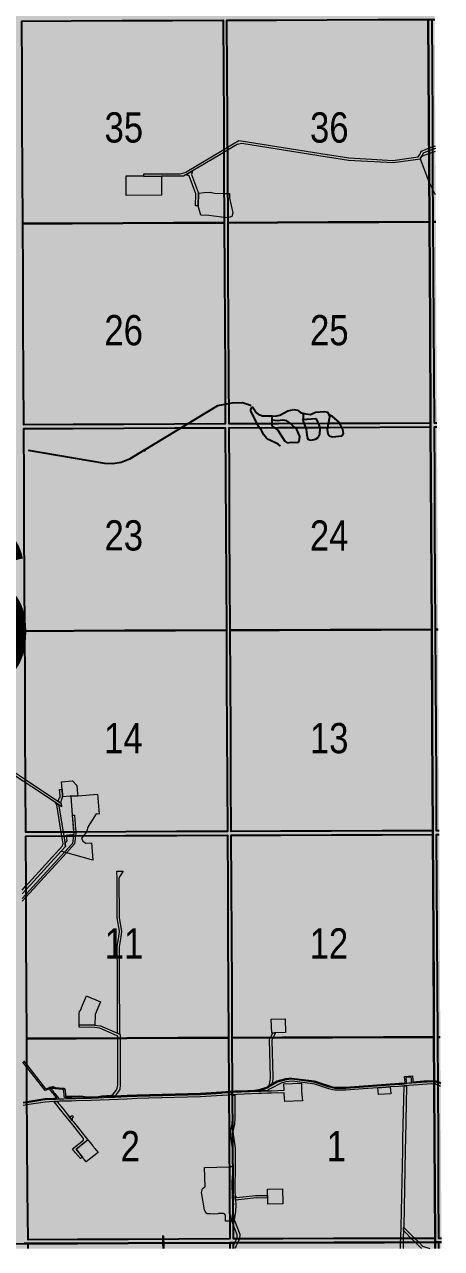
# Model space of a CAD drawing. Extents: x 351064 to 358960, y 6048061 to 6054858.
# Drawn here: x 353630.2 to 353740.4, y 6050432.8 to 6050756.9 of the extents above; entities that cross this region are included whole.
import ezdxf
from ezdxf.enums import TextEntityAlignment as Align

# ---------------------------------------------------------------- set-up
doc = ezdxf.new("R2010")
doc.units = 0
doc.header["$LTSCALE"] = 5
doc.linetypes.add('DASHED2', pattern=[9.525, 6.35, -3.175])
doc.layers.add('AS-ROUTEMAP', color=35, linetype='Continuous', lineweight=0)
doc.layers.add('RoadSeg', color=57, linetype='DASHED2')
doc.layers.add('Townships', color=57, linetype='Continuous')
doc.layers.add('ROUTE-MAP-BACKGROUND-H', color=7, linetype='Continuous', true_color=0xf0ebff)
doc.layers.add('Sections', color=7, linetype='Continuous', true_color=0xa75418)
doc.styles.add('120', font='ARIALN.TTF', dxfattribs={"height": 13})

msp = doc.modelspace()

# ---------------------------------------------------------------- hatches: boundary and pattern name
at = {"layer": 'ROUTE-MAP-BACKGROUND-H'}
h = msp.add_hatch(color=256, dxfattribs=at)
h.dxf.hatch_style = 1
h.paths.add_polyline_path([(352109.337, 6051083.716), (353736.796, 6051083.637), (353740.383, 6050432.833), (352105.91, 6050432.833)])

# ---------------------------------------------------------------- linework, layer by layer
at = {"layer": 'AS-ROUTEMAP', "flags": 128}
for points in [[(353738.777, 6050724.105), (353738.067, 6050723.838), (353737.063, 6050723.461), (353735.546, 6050722.891), (353735.182, 6050722.043), (353734.851, 6050721.632), (353734.843, 6050721.321), (353727.577, 6050720.291), (353715.828, 6050720.945), (353710.282, 6050721.822), (353710.149, 6050721.843), (353687.623, 6050725.404), (353686.362, 6050725.158), (353683.816, 6050723.652), (353682.814, 6050723.059), (353672.19, 6050716.773), (353666.341, 6050716.746), (353661.676, 6050716.724), (353661.675, 6050716.89), (353661.673, 6050717.39), (353671.339, 6050717.436), (353672.579, 6050717.778), (353682.81, 6050723.831), (353683.812, 6050724.424), (353686.822, 6050726.205), (353687.299, 6050726.129), (353687.396, 6050726.113), (353710.205, 6050722.508), (353710.278, 6050722.497), (353715.899, 6050721.609), (353721.878, 6050721.276), (353727.55, 6050720.96), (353734.215, 6050721.905), (353734.608, 6050722.393), (353734.718, 6050722.65), (353735.045, 6050723.414), (353737.059, 6050724.171), (353738.063, 6050724.548), (353738.773, 6050724.815)], [(353738.845, 6050711.835), (353738.125, 6050713.262), (353737.109, 6050715.279), (353737.01, 6050715.475), (353734.841, 6050721.245), (353734.851, 6050721.632), (353735.182, 6050722.043), (353737.067, 6050722.752), (353738.071, 6050723.129), (353738.781, 6050723.396)], [(353629.511, 6050527.73), (353630.511, 6050528.826), (353631.231, 6050529.614), (353640.197, 6050539.426), (353640.313, 6050539.8), (353640.378, 6050540.013), (353640.296, 6050540.523), (353640.039, 6050542.106), (353639.877, 6050543.11), (353638.705, 6050550.349), (353638.621, 6050550.481), (353638.362, 6050550.883), (353639.217, 6050550.312), (353639.26, 6050550.053), (353640.383, 6050543.113), (353640.545, 6050542.108), (353640.726, 6050540.994), (353640.825, 6050540.361), (353640.859, 6050540.151), (353640.892, 6050539.941), (353640.994, 6050539.311), (353639.835, 6050538.041), (353631.723, 6050529.164), (353630.516, 6050527.845), (353629.516, 6050526.747)], [(353629.533, 6050525.525), (353630.522, 6050526.612), (353640.729, 6050537.785), (353642.781, 6050540.033), (353642.905, 6050540.168), (353643.16, 6050542.119), (353643.204, 6050542.461), (353643.252, 6050542.827), (353643.235, 6050543.044), (353643.229, 6050543.125), (353643.17, 6050543.87), (353642.879, 6050547.57), (353643.378, 6050547.607), (353643.673, 6050543.849), (353643.699, 6050543.516), (353643.73, 6050543.127), (353643.754, 6050542.813), (353643.664, 6050542.121), (353643.381, 6050539.947), (353641.266, 6050537.632), (353630.525, 6050525.873), (353630.525, 6050525.873), (353629.56, 6050524.817)], [(353629.903, 6050482.5), (353630.741, 6050481.435), (353630.741, 6050481.435), (353635.726, 6050475.108), (353636.058, 6050475.222), (353636.563, 6050475.396), (353636.673, 6050475.433), (353636.739, 6050475.454), (353636.902, 6050475.504), (353637.166, 6050475.586), (353637.417, 6050475.658), (353637.844, 6050475.796), (353637.93, 6050475.515), (353637.942, 6050475.477), (353637.633, 6050475.382), (353637.202, 6050475.248), (353637.119, 6050475.227), (353636.778, 6050475.121), (353636.276, 6050474.945), (353635.61, 6050474.716), (353630.744, 6050480.895), (353629.732, 6050482.177)], [(353629.783, 6050471.617), (353630.788, 6050471.776), (353635.497, 6050472.517), (353637.871, 6050472.658), (353638.059, 6050472.663), (353638.472, 6050472.673), (353638.683, 6050472.678), (353638.532, 6050472.872), (353638.079, 6050473.453), (353637.875, 6050473.715), (353637.669, 6050473.979), (353636.779, 6050475.122), (353636.766, 6050475.138), (353636.602, 6050475.346), (353636.739, 6050475.454), (353636.864, 6050475.552), (353636.934, 6050475.608), (353637.166, 6050475.586), (353637.498, 6050475.555), (353637.93, 6050475.515), (353638.453, 6050475.468), (353640.244, 6050475.299), (353640.539, 6050475.272), (353640.894, 6050474.821), (353640.926, 6050474.281), (353640.951, 6050473.864), (353640.985, 6050473.281), (353640.993, 6050473.145), (353641.09, 6050473.147), (353641.51, 6050473.155), (353641.679, 6050473.158), (353642.347, 6050473.17), (353643.33, 6050473.208), (353644.757, 6050473.263), (353645.608, 6050473.148), (353646.656, 6050472.988), (353647.785, 6050473.017), (353649.654, 6050473.093), (353650.592, 6050473.298), (353653.077, 6050473.401), (353653.194, 6050473.386), (353654.028, 6050473.273), (353654.068, 6050473.275), (353657.297, 6050473.408), (353659.886, 6050473.515), (353676.661, 6050473.992), (353682.226, 6050474.346), (353682.425, 6050474.359), (353684.05, 6050474.462), (353684.11, 6050474.466), (353684.434, 6050474.486), (353684.886, 6050474.515), (353685.115, 6050474.525), (353685.713, 6050474.552), (353687.296, 6050474.624), (353690.943, 6050474.79), (353692.042, 6050474.916), (353692.165, 6050474.93), (353694.364, 6050475.674), (353694.501, 6050475.793), (353694.776, 6050476.032), (353694.874, 6050476.117), (353694.914, 6050476.151), (353695.25, 6050476.329), (353695.623, 6050476.525), (353696.929, 6050477.212), (353699.223, 6050477.844), (353699.546, 6050477.871), (353699.752, 6050477.888), (353699.997, 6050477.909), (353700.834, 6050477.98), (353706.023, 6050477.326), (353706.668, 6050477.197), (353706.76, 6050477.173), (353707.063, 6050477.112), (353708.323, 6050476.693), (353710.796, 6050475.881), (353711.613, 6050475.686), (353712.248, 6050475.534), (353715.108, 6050475.553), (353729.156, 6050476.585), (353729.823, 6050476.634), (353730.157, 6050476.658), (353730.76, 6050476.705), (353730.741, 6050476.903), (353730.686, 6050477.485), (353730.678, 6050477.569), (353730.67, 6050477.651), (353730.63, 6050478.067), (353730.599, 6050478.399), (353732.689, 6050478.598), (353732.721, 6050478.267), (353732.768, 6050477.769), (353732.832, 6050477.107), (353732.848, 6050476.942), (353736.658, 6050477.313), (353738.433, 6050477.257), (353738.879, 6050477.244), (353739.44, 6050477.065), (353740.082, 6050476.861), (353740.14, 6050476.822)], [(353740.142, 6050476.421), (353739.934, 6050476.558), (353739.442, 6050476.715), (353738.822, 6050476.912), (353738.435, 6050476.924), (353736.669, 6050476.979), (353732.548, 6050476.579), (353732.534, 6050476.72), (353732.532, 6050476.742), (353732.5, 6050477.074), (353732.452, 6050477.572), (353732.437, 6050477.737), (353732.389, 6050478.235), (353731.195, 6050478.121), (353730.962, 6050478.099), (353731.002, 6050477.683), (353731.01, 6050477.601), (353731.018, 6050477.517), (353731.073, 6050476.934), (353731.105, 6050476.603), (353731.124, 6050476.398), (353730.486, 6050476.351), (353730.15, 6050476.327), (353729.817, 6050476.302), (353729.149, 6050476.253), (353715.122, 6050475.22), (353712.212, 6050475.2), (353711.615, 6050475.343), (353710.707, 6050475.56), (353706.978, 6050476.79), (353705.968, 6050476.997), (353700.828, 6050477.645), (353699.283, 6050477.514), (353697.053, 6050476.9), (353695.549, 6050476.109), (353695.252, 6050475.953), (353695.102, 6050475.874), (353694.924, 6050475.719), (353694.818, 6050475.627), (353694.534, 6050475.381), (353693.328, 6050474.972), (353692.889, 6050474.823), (353692.239, 6050474.603), (353692.06, 6050474.582), (353691.563, 6050474.525), (353690.968, 6050474.458), (353687.309, 6050474.291), (353685.733, 6050474.22), (353685.117, 6050474.192), (353684.903, 6050474.182), (353684.455, 6050474.154), (353684.238, 6050474.14), (353684.111, 6050474.132), (353684.051, 6050474.128), (353682.443, 6050474.026), (353682.244, 6050474.013), (353676.676, 6050473.659), (353659.898, 6050473.182), (353657.299, 6050473.075), (353654.011, 6050472.939), (353653.762, 6050472.973), (353653.061, 6050473.067), (353652.826, 6050473.055), (353650.634, 6050472.966), (353649.697, 6050472.761), (353647.795, 6050472.683), (353647.75, 6050472.681), (353646.635, 6050472.654), (353645.616, 6050472.801), (353644.736, 6050472.929), (353643.338, 6050472.88), (353642.595, 6050472.855), (353641.894, 6050472.836), (353641.477, 6050472.825), (353641.347, 6050472.822), (353641.116, 6050472.816), (353640.952, 6050472.811), (353640.679, 6050472.804), (353640.657, 6050473.179), (353640.637, 6050473.526), (353640.624, 6050473.738), (353640.59, 6050474.321), (353640.568, 6050474.697), (353640.366, 6050474.953), (353640.069, 6050474.981), (353639.24, 6050475.058), (353638.331, 6050475.143), (353638.071, 6050475.167), (353637.779, 6050475.195), (353637.202, 6050475.248), (353637.095, 6050475.259), (353637.119, 6050475.228), (353637.511, 6050474.725), (353637.931, 6050474.185), (353638.137, 6050473.923), (353638.341, 6050473.66), (353638.953, 6050472.873), (353639.266, 6050472.472), (353639.352, 6050472.361), (353638.938, 6050472.351), (353638.315, 6050472.335), (353637.873, 6050472.324), (353635.531, 6050472.185), (353630.79, 6050471.438), (353629.785, 6050471.28)], [(353740.146, 6050475.735), (353739.845, 6050475.924), (353739.445, 6050476.093), (353738.919, 6050476.316), (353738.438, 6050476.366), (353737.859, 6050476.427), (353731.766, 6050475.998), (353731.143, 6050475.943), (353730.482, 6050475.885), (353730.141, 6050475.858), (353729.807, 6050475.831), (353729.139, 6050475.777), (353726.847, 6050475.616), (353723.591, 6050475.374), (353719.688, 6050475.084), (353715.135, 6050474.746), (353714.701, 6050474.743), (353712.234, 6050474.726), (353711.617, 6050474.865), (353710.626, 6050475.089), (353706.867, 6050476.311), (353705.709, 6050476.549), (353700.932, 6050477.15), (353699.24, 6050477.006), (353698.026, 6050476.659), (353695.268, 6050475.209), (353694.939, 6050475.035), (353694.11, 6050474.599), (353692.855, 6050474.543), (353692.73, 6050474.537), (353692.634, 6050474.533), (353692.315, 6050474.519), (353692.721, 6050474.7), (353693.72, 6050475.147), (353694.923, 6050475.78), (353695.252, 6050475.953), (353697.777, 6050477.281), (353699.119, 6050477.665), (353700.946, 6050477.82), (353705.818, 6050477.207), (353707.037, 6050476.957), (353709.347, 6050476.206), (353710.803, 6050475.733), (353711.613, 6050475.549), (353712.306, 6050475.393), (353715.107, 6050475.413), (353729.153, 6050476.437), (353729.653, 6050476.478), (353729.82, 6050476.489), (353730.154, 6050476.516), (353730.488, 6050476.543), (353731.338, 6050476.626), (353731.353, 6050476.627), (353731.726, 6050476.663), (353732.481, 6050476.717), (353737.869, 6050477.096), (353738.434, 6050477.037), (353739.087, 6050476.968), (353739.441, 6050476.819), (353740.142, 6050476.523)], [(353729.548, 6050432.833), (353729.578, 6050434.502), (353729.595, 6050435.507), (353729.6, 6050435.802), (353729.737, 6050438.61), (353730.131, 6050458.886), (353730.195, 6050461.987), (353730.482, 6050475.885), (353731.143, 6050475.943), (353731.149, 6050475.841), (353730.862, 6050461.989), (353730.797, 6050458.872), (353730.403, 6050438.579), (353730.398, 6050438.464), (353730.384, 6050438.18), (353730.354, 6050437.566), (353730.267, 6050435.78), (353730.262, 6050435.509), (353730.244, 6050434.503), (353730.215, 6050432.833)], [(353629.785, 6050471.391), (353630.789, 6050471.55), (353633.769, 6050472.022), (353635.54, 6050472.284), (353637.84, 6050472.438), (353638.227, 6050472.447), (353638.64, 6050472.457), (353638.851, 6050472.462), (353639.266, 6050472.472), (353639.888, 6050472.488), (353640.533, 6050472.504), (353641.187, 6050472.52), (353641.314, 6050472.523), (353641.996, 6050472.54), (353642.091, 6050472.542), (353642.828, 6050472.56), (353643.573, 6050472.578), (353643.76, 6050472.583), (353645.621, 6050472.629), (353646.635, 6050472.654), (353647.75, 6050472.681), (353647.795, 6050472.683), (353649.697, 6050472.761), (353652.5, 6050472.877), (353652.834, 6050472.891), (353653.716, 6050472.927), (353654.011, 6050472.939), (353657.299, 6050473.075), (353659.898, 6050473.182), (353676.676, 6050473.659), (353682.244, 6050474.013), (353682.443, 6050474.026), (353684.051, 6050474.128), (353684.111, 6050474.132), (353684.238, 6050474.14), (353684.455, 6050474.154), (353684.903, 6050474.182), (353684.945, 6050473.512), (353684.497, 6050473.486), (353684.115, 6050473.464), (353684.055, 6050473.461), (353682.479, 6050473.368), (353682.279, 6050473.356), (353676.707, 6050472.993), (353663.024, 6050472.604), (353659.921, 6050472.516), (353657.303, 6050472.408), (353647.772, 6050472.015), (353643.794, 6050471.917), (353642.532, 6050471.886), (353642.52, 6050471.885), (353641.756, 6050471.867), (353641.473, 6050471.86), (353640.415, 6050471.834), (353639.784, 6050471.819), (353639.365, 6050471.808), (353638.736, 6050471.793), (353637.899, 6050471.772), (353637.865, 6050471.772), (353635.609, 6050471.62), (353633.797, 6050471.351), (353632.468, 6050471.141), (353630.793, 6050470.876), (353629.788, 6050470.717)], [(353685.184, 6050432.833), (353685.369, 6050433.553), (353685.78, 6050434.403), (353686.265, 6050435.41), (353686.353, 6050435.591), (353686.39, 6050436.5), (353685.332, 6050439.235), (353684.996, 6050440.104), (353684.985, 6050440.155), (353684.912, 6050440.47), (353684.931, 6050440.577), (353685.202, 6050442.16), (353685.289, 6050442.63), (353685.307, 6050443.055), (353685.348, 6050444.055), (353685.37, 6050444.576), (353685.293, 6050445.144), (353685.145, 6050446.23), (353685.051, 6050450.416), (353685.064, 6050450.595), (353685.202, 6050452.622), (353685.188, 6050453.969), (353685.183, 6050454.469), (353685.18, 6050454.8), (353685.133, 6050459.39), (353684.827, 6050461.874), (353684.579, 6050463.881), (353685.027, 6050465.818), (353685.113, 6050467.363), (353685.07, 6050471.687), (353685.067, 6050472.006), (353685.066, 6050472.063), (353685.065, 6050472.14), (353685.059, 6050472.512), (353685.058, 6050472.563), (353685.047, 6050473.012), (353685.04, 6050473.413), (353685.121, 6050473.417), (353685.596, 6050473.442), (353685.697, 6050473.447), (353685.71, 6050473.448), (353685.715, 6050473.051), (353685.718, 6050472.778), (353685.725, 6050472.179), (353685.783, 6050467.349), (353685.693, 6050465.723), (353685.258, 6050463.845), (353685.501, 6050461.875), (353685.803, 6050459.435), (353685.871, 6050452.603), (353685.721, 6050450.395), (353685.773, 6050448.1), (353685.802, 6050446.784), (353685.813, 6050446.284), (353685.903, 6050445.623), (353685.928, 6050445.435), (353686.038, 6050444.608), (353685.955, 6050442.553), (353685.591, 6050440.488), (353685.635, 6050440.296), (353687.061, 6050436.615), (353687.013, 6050435.426), (353687.005, 6050435.411), (353686.52, 6050434.405), (353686.002, 6050433.331), (353685.873, 6050432.833)], [(353735.211, 6050432.833), (353735.034, 6050432.892), (353733.413, 6050434.511), (353732.408, 6050435.514), (353730.833, 6050437.088), (353730.511, 6050437.408), (353730.354, 6050437.566), (353730.384, 6050438.18), (353730.398, 6050438.464), (353730.555, 6050438.307), (353730.689, 6050438.173), (353730.878, 6050437.984), (353730.99, 6050437.872), (353733.349, 6050435.516), (353734.353, 6050434.513), (353735.392, 6050433.475), (353737.344, 6050432.833)], [(353666.77, 6050432.833), (353666.731, 6050434.321), (353666.704, 6050435.327), (353666.682, 6050436.164), (353666.791, 6050436.251), (353666.937, 6050436.07), (353666.918, 6050436.054), (353666.937, 6050435.328), (353666.964, 6050434.322), (353667.004, 6050432.833)]]:
    msp.add_lwpolyline(points, dxfattribs=at)
for points in [[(353661.675, 6050716.89), (353661.676, 6050716.724), (353666.341, 6050716.746), (353666.364, 6050711.747), (353657.034, 6050711.703), (353657.01, 6050716.868), (353661.675, 6050716.89)], [(353676.12, 6050712.24), (353676.046, 6050708.918), (353675.379, 6050708.933), (353675.451, 6050712.127), (353673.677, 6050716.884), (353672.868, 6050717.174), (353674.599, 6050718.198), (353674.26, 6050717.229), (353676.12, 6050712.24)], [(353683.91, 6050705.777), (353683.819, 6050705.752), (353682.904, 6050705.871), (353678.873, 6050706.395), (353676.77, 6050706.442), (353676.046, 6050708.918), (353676.12, 6050712.24), (353677.655, 6050712.484), (353679.258, 6050712.537), (353680.402, 6050712.257), (353682.871, 6050712.202), (353683.876, 6050712.18), (353684.374, 6050712.168), (353684.348, 6050710.967), (353685.216, 6050707.095), (353684.986, 6050706.076), (353683.91, 6050705.777)], [(353639.824, 6050550.709), (353639.97, 6050549.81), (353639.784, 6050549.933), (353633.861, 6050553.892), (353630.572, 6050556.088), (353630.378, 6050556.218), (353629.369, 6050556.892), (353623.397, 6050560.881), (353620.757, 6050562.644), (353619.445, 6050563.521), (353618.049, 6050565.973), (353618.402, 6050566.174), (353618.628, 6050566.303), (353619.946, 6050563.987), (353621.127, 6050563.199), (353623.767, 6050561.435), (353629.365, 6050557.696), (353630.374, 6050557.022), (353630.942, 6050556.642), (353634.231, 6050554.446), (353639.638, 6050550.831), (353639.824, 6050550.709)], [(353642.216, 6050552.57), (353640.223, 6050552.414), (353640.197, 6050552.745), (353640.066, 6050554.407), (353639.91, 6050556.401), (353642.821, 6050556.629), (353643.994, 6050555.478), (353644.171, 6050553.225), (353644.21, 6050552.726), (353642.482, 6050552.591), (353642.261, 6050552.574), (353642.216, 6050552.57)], [(353639.753, 6050551.144), (353639.639, 6050550.831), (353638.974, 6050551.276), (353639.43, 6050552.098), (353639.562, 6050552.334), (353639.533, 6050552.691), (353639.402, 6050554.354), (353640.066, 6050554.407), (353640.197, 6050552.745), (353640.223, 6050552.414), (353639.871, 6050551.462), (353639.753, 6050551.144)], [(353649.486, 6050553.14), (353649.904, 6050547.854), (353649.051, 6050547.896), (353647.017, 6050544.568), (353646.553, 6050543.211), (353646.499, 6050543.139), (353645.75, 6050542.13), (353645.256, 6050541.467), (353645.572, 6050540.715), (353646.341, 6050540.151), (353647.866, 6050540.29), (353648.231, 6050535.639), (353640.372, 6050537.888), (353639.835, 6050538.041), (353640.994, 6050539.311), (353640.892, 6050539.941), (353640.859, 6050540.151), (353641.435, 6050540.782), (353641.22, 6050542.111), (353641.188, 6050542.303), (353641.355, 6050542.316), (353641.853, 6050542.355), (353642.379, 6050542.397), (353642.888, 6050542.437), (353643.28, 6050542.467), (353643.229, 6050543.125), (353642.877, 6050547.601), (353642.482, 6050552.591), (353644.21, 6050552.726), (353649.486, 6050553.14)], [(353655.196, 6050505.585), (353655.24, 6050489.614), (353654.739, 6050489.836), (353654.697, 6050505.121), (353654.695, 6050505.802), (353654.676, 6050512.777), (353655.071, 6050515.362), (353655.296, 6050516.833), (353654.661, 6050520.373), (353654.608, 6050530.64), (353654.597, 6050532.725), (353655.097, 6050532.727), (353655.189, 6050532.728), (353655.43, 6050532.729), (353656.209, 6050532.732), (353655.436, 6050531.477), (353655.106, 6050530.939), (353655.16, 6050520.419), (353655.803, 6050516.84), (353655.577, 6050515.364), (353655.176, 6050512.74), (353655.194, 6050506.266), (353655.196, 6050505.585)], [(353648.8, 6050494.77), (353648.763, 6050492.011), (353644.599, 6050492.068), (353644.64, 6050495.078), (353644.644, 6050495.399), (353644.646, 6050495.478), (353644.649, 6050495.767), (353644.661, 6050495.776), (353644.936, 6050495.889), (353645.003, 6050496.046), (353645.207, 6050496.542), (353645.255, 6050496.658), (353646.52, 6050499.706), (353647.904, 6050499.131), (353648.406, 6050498.923), (353650.213, 6050498.173), (353648.8, 6050494.77)], [(353652.834, 6050472.891), (353652.5, 6050472.877), (353652.826, 6050473.054), (353653.59, 6050473.743), (353654.352, 6050474.717), (353654.688, 6050475.251), (353654.815, 6050476.189), (353654.779, 6050488.552), (353654.778, 6050489.09), (353650.082, 6050491.171), (353648.716, 6050491.346), (353644.59, 6050491.402), (353644.599, 6050492.068), (353648.763, 6050492.011), (353650.265, 6050491.819), (353654.74, 6050489.836), (353655.24, 6050489.614), (353655.443, 6050489.524), (353655.446, 6050488.555), (353655.482, 6050476.145), (353655.329, 6050475.018), (353654.898, 6050474.334), (353654.079, 6050473.287), (353653.716, 6050472.927), (353652.834, 6050472.891)], [(353699.063, 6050493.656), (353699.163, 6050489.992), (353696.543, 6050489.92), (353696.52, 6050489.919), (353696.188, 6050489.91), (353695.789, 6050489.899), (353695.767, 6050489.898), (353695.601, 6050489.894), (353695.5, 6050489.891), (353695.398, 6050493.555), (353699.063, 6050493.656)], [(353694.923, 6050475.78), (353694.802, 6050475.716), (353694.826, 6050475.849), (353694.874, 6050476.117), (353694.911, 6050476.326), (353694.938, 6050476.476), (353694.991, 6050476.769), (353695.103, 6050477.395), (353695.164, 6050477.735), (353695.157, 6050477.99), (353694.901, 6050488.146), (353695.179, 6050488.709), (353695.767, 6050489.898), (353695.789, 6050489.899), (353696.188, 6050489.91), (353696.52, 6050489.919), (353695.923, 6050488.711), (353695.57, 6050487.998), (353695.815, 6050478.307), (353695.829, 6050477.761), (353695.831, 6050477.684), (353695.738, 6050477.166), (353695.623, 6050476.525), (353695.573, 6050476.245), (353695.549, 6050476.109), (353695.252, 6050475.953), (353695.102, 6050475.874), (353694.923, 6050475.78)], [(353703.38, 6050476.656), (353703.42, 6050474.503), (353703.617, 6050471.972), (353698.934, 6050471.735), (353698.828, 6050473.817), (353698.815, 6050474.076), (353695.459, 6050473.93), (353695.295, 6050473.932), (353694.962, 6050473.936), (353694.4, 6050473.942), (353692.767, 6050473.868), (353692.101, 6050473.838), (353686.262, 6050473.576), (353685.595, 6050473.543), (353685.12, 6050473.517), (353684.945, 6050473.509), (353684.903, 6050474.182), (353685.117, 6050474.192), (353692.064, 6050474.507), (353692.73, 6050474.538), (353692.855, 6050474.543), (353694.194, 6050474.603), (353694.385, 6050474.613), (353694.948, 6050474.606), (353695.281, 6050474.602), (353695.453, 6050474.6), (353698.781, 6050474.746), (353698.696, 6050476.418), (353703.38, 6050476.656)], [(353723.591, 6050475.374), (353726.847, 6050475.616), (353726.98, 6050473.821), (353723.723, 6050473.579), (353723.591, 6050475.374)], [(353645.438, 6050457.058), (353644.919, 6050456.64), (353643.658, 6050458.202), (353642.827, 6050459.232), (353645.708, 6050461.556), (353645.723, 6050461.703), (353645.753, 6050461.978), (353642.893, 6050465.547), (353641.257, 6050467.589), (353639.35, 6050469.962), (353638.779, 6050470.673), (353637.959, 6050471.693), (353637.899, 6050471.772), (353638.736, 6050471.793), (353638.83, 6050471.675), (353639.154, 6050471.273), (353639.222, 6050471.188), (353639.41, 6050470.953), (353639.689, 6050470.606), (353640.259, 6050469.895), (353641.777, 6050468.006), (353641.816, 6050467.958), (353642.777, 6050466.759), (353643.037, 6050466.434), (353643.35, 6050466.043), (353646.825, 6050461.708), (353646.876, 6050461.643), (353643.765, 6050459.132), (353645.438, 6050457.058)], [(353642.787, 6050468.079), (353643.099, 6050467.689), (353642.84, 6050467.48), (353642.725, 6050467.387), (353642.777, 6050466.759), (353641.816, 6050467.958), (353642.411, 6050467.776), (353642.527, 6050467.87), (353642.787, 6050468.079)], [(353649.261, 6050458.001), (353646.484, 6050455.762), (353645.438, 6050457.058), (353643.765, 6050459.132), (353646.876, 6050461.643), (353646.935, 6050461.569), (353647.917, 6050460.345), (353647.976, 6050460.271), (353648.411, 6050459.729), (353648.436, 6050459.698), (353648.471, 6050459.655), (353648.604, 6050459.494), (353648.696, 6050459.383), (353648.756, 6050459.31), (353649.596, 6050458.272), (353649.261, 6050458.001)], [(353685.202, 6050442.16), (353684.931, 6050440.577), (353684.912, 6050440.47), (353684.985, 6050440.155), (353684.996, 6050440.104), (353684.656, 6050440.095), (353684.592, 6050440.094), (353684.577, 6050440.093), (353684.451, 6050440.09), (353684.321, 6050440.087), (353683.424, 6050440.065), (353683.317, 6050440.062), (353683.298, 6050440.061), (353683.296, 6050440.114), (353683.293, 6050440.255), (353683.258, 6050441.644), (353683.249, 6050441.661), (353683.089, 6050441.925), (353683.074, 6050441.932), (353682.73, 6050442.096), (353681.89, 6050442.075), (353681.394, 6050442.062), (353681.289, 6050442.059), (353680.042, 6050441.908), (353679.344, 6050442.011), (353678.418, 6050441.988), (353678.075, 6050442.31), (353677.731, 6050443.059), (353676.91, 6050447.681), (353677.248, 6050448.713), (353677.866, 6050449.124), (353677.774, 6050454.282), (353684.225, 6050454.445), (353684.35, 6050454.448), (353684.683, 6050454.456), (353685.18, 6050454.8), (353685.183, 6050454.469), (353685.188, 6050453.969), (353685.202, 6050452.622), (353685.064, 6050450.595), (353685.051, 6050450.416), (353685.145, 6050446.23), (353685.293, 6050445.144), (353685.37, 6050444.576), (353685.348, 6050444.055), (353685.307, 6050443.055), (353685.289, 6050442.63), (353685.202, 6050442.16)], [(353694.411, 6050446.865), (353694.425, 6050446.299), (353694.427, 6050446.199), (353691.509, 6050446.211), (353685.903, 6050445.623), (353685.813, 6050446.284), (353685.802, 6050446.784), (353686.041, 6050446.573), (353686.311, 6050446.336), (353691.251, 6050446.857), (353694.411, 6050446.865)], [(353698.386, 6050448.673), (353698.486, 6050444.654), (353694.468, 6050444.555), (353694.433, 6050445.963), (353694.427, 6050446.199), (353694.425, 6050446.299), (353694.411, 6050446.865), (353694.369, 6050448.574), (353698.386, 6050448.673)]]:
    msp.add_lwpolyline(points, close=True, dxfattribs=at)
at = {"layer": 'RoadSeg', "flags": 128}
for points in [[(353661.781, 6050644.186), (353657.946, 6050641.81), (353655.736, 6050640.98), (353653.478, 6050640.616), (353651.342, 6050640.689), (353608.449, 6050648.079), (353604.039, 6050648.388), (353573.98, 6050648.871), (353567.679, 6050648.826), (353560.468, 6050649.089), (353559.538, 6050648.963), (353557.299, 6050649.133), (353551.764, 6050649.11), (353539.25, 6050649.423), (353536.836, 6050649.888), (353534.28, 6050650.682), (353532.59, 6050651.468), (353530.86, 6050652.487), (353512.166, 6050666.163), (353510.58, 6050666.819), (353507.291, 6050667.593)], [(353661.781, 6050644.186), (353681.22, 6050656.04), (353685.067, 6050656.783), (353687.767, 6050656.826), (353689.651, 6050656.245), (353690.334, 6050655.664)], [(353697.83, 6050645.306), (353697.248, 6050645.856), (353694.68, 6050647.051), (353694.135, 6050647.435), (353693.411, 6050648.282), (353692.846, 6050649.4), (353692.083, 6050650.445), (353689.967, 6050654.52), (353689.986, 6050655.021), (353690.334, 6050655.664)], [(353695.605, 6050653.246), (353693.07, 6050653.274), (353692.331, 6050653.453), (353691.308, 6050654.258), (353690.643, 6050655.373), (353690.334, 6050655.664)], [(353695.605, 6050653.246), (353696.738, 6050653.278), (353697.664, 6050653.537), (353699.733, 6050654.663), (353701.324, 6050655.008), (353702.297, 6050654.803), (353703.081, 6050654.191), (353703.922, 6050653.948)], [(353703.762, 6050652.249), (353703.883, 6050652.615), (353703.879, 6050653.08), (353703.922, 6050653.948)], [(353710.734, 6050653.607), (353710.385, 6050654.164), (353709.478, 6050654.405), (353707.083, 6050654.171), (353705.766, 6050653.567), (353704.628, 6050653.734), (353703.922, 6050653.948)], [(353695.636, 6050652.146), (353695.619, 6050652.746), (353695.605, 6050653.246)], [(353662.123, 6050643.862), (353661.781, 6050644.186)]]:
    msp.add_lwpolyline(points, dxfattribs=at)
for points in [[(353695.636, 6050652.146), (353695.46, 6050651.274), (353695.543, 6050650.71), (353697.145, 6050649.488), (353698.927, 6050646.604), (353699.607, 6050646.156), (353700.768, 6050646.356), (353702.337, 6050646.3), (353702.799, 6050646.48), (353702.894, 6050647.85), (353702.141, 6050649.696), (353700.462, 6050651.283), (353699.475, 6050651.988), (353698.436, 6050652.192), (353697.075, 6050651.953)], [(353703.762, 6050652.249), (353703.809, 6050651.786), (353704.574, 6050649.765), (353704.902, 6050647.573), (353705.18, 6050647.181), (353705.521, 6050646.924), (353705.922, 6050646.902), (353707.05, 6050647.1), (353707.771, 6050647.555), (353708.246, 6050648.435), (353708.302, 6050650.003), (353708.074, 6050650.965), (353707.403, 6050652.312), (353707.03, 6050652.502)], [(353710.734, 6050653.607), (353710.753, 6050652.941), (353710.144, 6050649.722), (353710.343, 6050648.561), (353710.862, 6050647.908), (353711.533, 6050647.761), (353714.159, 6050648.068), (353714.476, 6050648.644), (353714.279, 6050649.706), (353713.358, 6050651.614), (353711.58, 6050653.164)]]:
    msp.add_lwpolyline(points, close=True, dxfattribs=at)
at = {"layer": 'Sections', "flags": 128}
for points in [[(353682.876, 6050717.861), (353682.946, 6050704.457), (353669.549, 6050704.401), (353656.153, 6050704.346), (353642.756, 6050704.29), (353629.694, 6050704.235), (353629.629, 6050717.64), (353629.564, 6050731.044), (353629.499, 6050744.449), (353629.435, 6050757.854), (353642.492, 6050757.907), (353655.884, 6050757.963), (353669.276, 6050758.018), (353682.668, 6050758.073), (353682.737, 6050744.669), (353682.807, 6050731.265)], [(353737.129, 6050718.073), (353737.203, 6050704.665), (353723.806, 6050704.614), (353710.41, 6050704.562), (353697.013, 6050704.511), (353683.952, 6050704.461), (353683.882, 6050717.865), (353683.812, 6050731.269), (353683.743, 6050744.673), (353683.674, 6050758.077), (353696.73, 6050758.131), (353710.122, 6050758.186), (353723.515, 6050758.241), (353736.907, 6050758.297), (353736.98, 6050744.888), (353737.054, 6050731.48)], [(353683.156, 6050664.246), (353683.224, 6050651.177), (353669.822, 6050651.121), (353656.421, 6050651.064), (353643.019, 6050651.008), (353629.953, 6050650.953), (353629.889, 6050664.022), (353629.824, 6050677.426), (353629.759, 6050690.831), (353629.694, 6050704.235), (353642.756, 6050704.29), (353656.153, 6050704.346), (353669.549, 6050704.401), (353682.946, 6050704.457), (353683.016, 6050691.053), (353683.086, 6050677.65)], [(353737.426, 6050664.442), (353737.499, 6050651.369), (353724.098, 6050651.322), (353710.697, 6050651.274), (353697.295, 6050651.227), (353684.229, 6050651.181), (353684.161, 6050664.249), (353684.091, 6050677.653), (353684.022, 6050691.057), (353683.952, 6050704.461), (353697.013, 6050704.511), (353710.41, 6050704.562), (353723.806, 6050704.614), (353737.203, 6050704.665), (353737.277, 6050691.257), (353737.352, 6050677.849)], [(353683.439, 6050609.96), (353683.509, 6050596.557), (353670.102, 6050596.499), (353656.696, 6050596.442), (353643.289, 6050596.385), (353630.218, 6050596.329), (353630.153, 6050609.734), (353630.088, 6050623.138), (353630.023, 6050636.543), (353629.958, 6050649.947), (353643.024, 6050650.002), (353656.426, 6050650.059), (353669.828, 6050650.115), (353683.229, 6050650.172), (353683.299, 6050636.768), (353683.369, 6050623.364)], [(353737.728, 6050610.141), (353737.803, 6050596.733), (353724.397, 6050596.689), (353710.991, 6050596.646), (353697.585, 6050596.602), (353684.514, 6050596.56), (353684.444, 6050609.964), (353684.374, 6050623.368), (353684.305, 6050636.772), (353684.235, 6050650.175), (353697.301, 6050650.222), (353710.702, 6050650.269), (353724.103, 6050650.316), (353737.504, 6050650.364), (353737.579, 6050636.956), (353737.653, 6050623.548)], [(353683.718, 6050556.345), (353683.786, 6050543.277), (353670.375, 6050543.219), (353656.964, 6050543.161), (353643.553, 6050543.103), (353630.477, 6050543.047), (353630.414, 6050556.116), (353630.349, 6050569.521), (353630.283, 6050582.925), (353630.218, 6050596.329), (353643.289, 6050596.385), (353656.696, 6050596.442), (353670.102, 6050596.499), (353683.509, 6050596.557), (353683.578, 6050583.153), (353683.648, 6050569.749)], [(353738.027, 6050556.51), (353738.099, 6050543.437), (353724.689, 6050543.397), (353711.278, 6050543.358), (353697.867, 6050543.318), (353684.792, 6050543.28), (353684.724, 6050556.348), (353684.654, 6050569.752), (353684.584, 6050583.156), (353684.514, 6050596.56), (353697.585, 6050596.602), (353710.991, 6050596.646), (353724.397, 6050596.689), (353737.803, 6050596.733), (353737.877, 6050583.325), (353737.952, 6050569.917)], [(353684.001, 6050502.06), (353684.071, 6050488.656), (353670.655, 6050488.598), (353657.239, 6050488.539), (353643.823, 6050488.481), (353630.743, 6050488.424), (353630.677, 6050501.828), (353630.612, 6050515.232), (353630.547, 6050528.637), (353630.482, 6050542.041), (353643.558, 6050542.098), (353656.969, 6050542.156), (353670.38, 6050542.213), (353683.791, 6050542.271), (353683.861, 6050528.867), (353683.931, 6050515.464)], [(353738.329, 6050502.208), (353738.404, 6050488.801), (353724.988, 6050488.765), (353711.573, 6050488.729), (353698.157, 6050488.694), (353685.076, 6050488.659), (353685.007, 6050502.063), (353684.937, 6050515.466), (353684.867, 6050528.87), (353684.797, 6050542.274), (353697.873, 6050542.313), (353711.283, 6050542.352), (353724.694, 6050542.392), (353738.105, 6050542.432), (353738.18, 6050529.024), (353738.254, 6050515.616)], [(353684.3, 6050448.447), (353684.388, 6050435.382), (353670.978, 6050435.322), (353657.567, 6050435.263), (353644.156, 6050435.204), (353631.079, 6050435.146), (353630.977, 6050448.213), (353630.873, 6050461.615), (353630.808, 6050475.019), (353630.743, 6050488.424), (353643.823, 6050488.481), (353657.239, 6050488.539), (353670.655, 6050488.598), (353684.071, 6050488.656), (353684.141, 6050475.252), (353684.211, 6050461.848)], [(353738.629, 6050448.577), (353738.702, 6050435.505), (353725.291, 6050435.474), (353711.88, 6050435.444), (353698.469, 6050435.414), (353685.393, 6050435.384), (353685.306, 6050448.45), (353685.216, 6050461.851), (353685.146, 6050475.255), (353685.076, 6050488.659), (353698.157, 6050488.694), (353711.573, 6050488.729), (353724.988, 6050488.765), (353738.404, 6050488.801), (353738.479, 6050475.393), (353738.554, 6050461.985)]]:
    msp.add_lwpolyline(points, close=True, dxfattribs=at)
for points in [[(353738.884, 6050704.675), (353738.208, 6050704.671), (353738.134, 6050718.079), (353738.06, 6050731.486), (353737.986, 6050744.894), (353737.912, 6050758.302), (353738.589, 6050758.306)], [(353739.178, 6050651.379), (353738.504, 6050651.375), (353738.432, 6050664.448), (353738.357, 6050677.855), (353738.283, 6050691.263), (353738.208, 6050704.671), (353738.884, 6050704.675)], [(353739.479, 6050596.743), (353738.808, 6050596.739), (353738.733, 6050610.147), (353738.659, 6050623.554), (353738.584, 6050636.962), (353738.51, 6050650.37), (353739.184, 6050650.374)], [(353739.773, 6050543.448), (353739.105, 6050543.443), (353739.032, 6050556.516), (353738.957, 6050569.924), (353738.883, 6050583.331), (353738.808, 6050596.739), (353739.479, 6050596.743)], [(353740.074, 6050488.811), (353739.409, 6050488.807), (353739.335, 6050502.215), (353739.26, 6050515.623), (353739.185, 6050529.03), (353739.11, 6050542.438), (353739.778, 6050542.442)], [(353740.368, 6050435.516), (353739.707, 6050435.511), (353739.634, 6050448.584), (353739.559, 6050461.992), (353739.484, 6050475.399), (353739.409, 6050488.807), (353740.074, 6050488.811)], [(353631.094, 6050432.833), (353631.087, 6050434.14), (353644.163, 6050434.198), (353657.573, 6050434.258), (353670.984, 6050434.317), (353684.395, 6050434.376), (353684.403, 6050432.833)], [(353685.408, 6050432.833), (353685.4, 6050434.379), (353698.475, 6050434.408), (353711.886, 6050434.439), (353725.297, 6050434.469), (353738.707, 6050434.5), (353738.717, 6050432.833)], [(353739.722, 6050432.833), (353739.713, 6050434.506), (353740.373, 6050434.51)]]:
    msp.add_lwpolyline(points, dxfattribs=at)
at = {"layer": 'Townships', "flags": 128}
for points in [[(353736.907, 6050758.297), (353737.054, 6050731.48), (353737.203, 6050704.665), (353737.352, 6050677.849), (353737.499, 6050651.369), (353737.504, 6050650.364), (353737.653, 6050623.548), (353737.803, 6050596.733), (353737.952, 6050569.917), (353738.099, 6050543.437), (353738.105, 6050542.432), (353738.254, 6050515.616), (353738.404, 6050488.801), (353738.554, 6050461.985), (353738.702, 6050435.505), (353738.707, 6050434.5), (353711.886, 6050434.439), (353685.4, 6050434.379), (353684.395, 6050434.376), (353657.573, 6050434.258), (353631.087, 6050434.14), (353630.082, 6050434.136)], [(353740.373, 6050434.51), (353739.713, 6050434.506), (353738.707, 6050434.5), (353738.702, 6050435.505), (353738.554, 6050461.985), (353738.404, 6050488.801), (353738.254, 6050515.616), (353738.105, 6050542.432), (353738.099, 6050543.437), (353737.952, 6050569.917), (353737.803, 6050596.733), (353737.653, 6050623.548), (353737.504, 6050650.364), (353737.499, 6050651.369), (353737.352, 6050677.849), (353737.203, 6050704.665), (353737.054, 6050731.48), (353736.907, 6050758.297), (353737.912, 6050758.302), (353738.589, 6050758.306)], [(353412.822, 6050432.833), (353412.82, 6050433.166), (353413.826, 6050433.171), (353440.314, 6050433.289), (353467.137, 6050433.409), (353468.142, 6050433.413), (353494.63, 6050433.532), (353521.453, 6050433.651), (353522.458, 6050433.656), (353548.945, 6050433.774), (353575.768, 6050433.894), (353576.773, 6050433.899), (353603.261, 6050434.017), (353630.082, 6050434.136), (353631.087, 6050434.14), (353657.573, 6050434.258), (353684.395, 6050434.376), (353685.4, 6050434.379), (353711.886, 6050434.439), (353738.707, 6050434.5)], [(353738.717, 6050432.833), (353738.707, 6050434.5), (353739.713, 6050434.506), (353740.373, 6050434.51)], [(353738.707, 6050434.5), (353738.717, 6050432.833)]]:
    msp.add_lwpolyline(points, dxfattribs=at)

# ---------------------------------------------------------------- texts
at = {"layer": 'RoadSeg', "style": '120'}
for s, height, p in [('35', 8.0015, (353656.409, 6050729.685)), ('36', 8.0015, (353710.732, 6050729.676)), ('26', 8.0015, (353656.363, 6050676.001)), ('25', 8.0015, (353710.732, 6050676.01)), ('23', 8.0015, (353656.393, 6050621.664)), ('24', 8.0015, (353710.693, 6050621.629)), ('14', 8.0015, (353656.303, 6050567.97)), ('13', 8.0015, (353710.695, 6050567.989)), ('12', 8.0015, (353710.618, 6050513.608)), ('11', 8.0015, (353656.456, 6050513.624)), ('2', 8.002, (353658.111, 6050459.934)), ('1', 8.002, (353712.597, 6050459.949))]:
    msp.add_text(s, height=height, dxfattribs=at).set_placement(p, align=Align.MIDDLE_CENTER)
msp.add_text('64-5-6', height=39.9699, rotation=359.95761, dxfattribs=at).set_placement((353500.285, 6050583.23))

doc.saveas('drawing.dxf')
